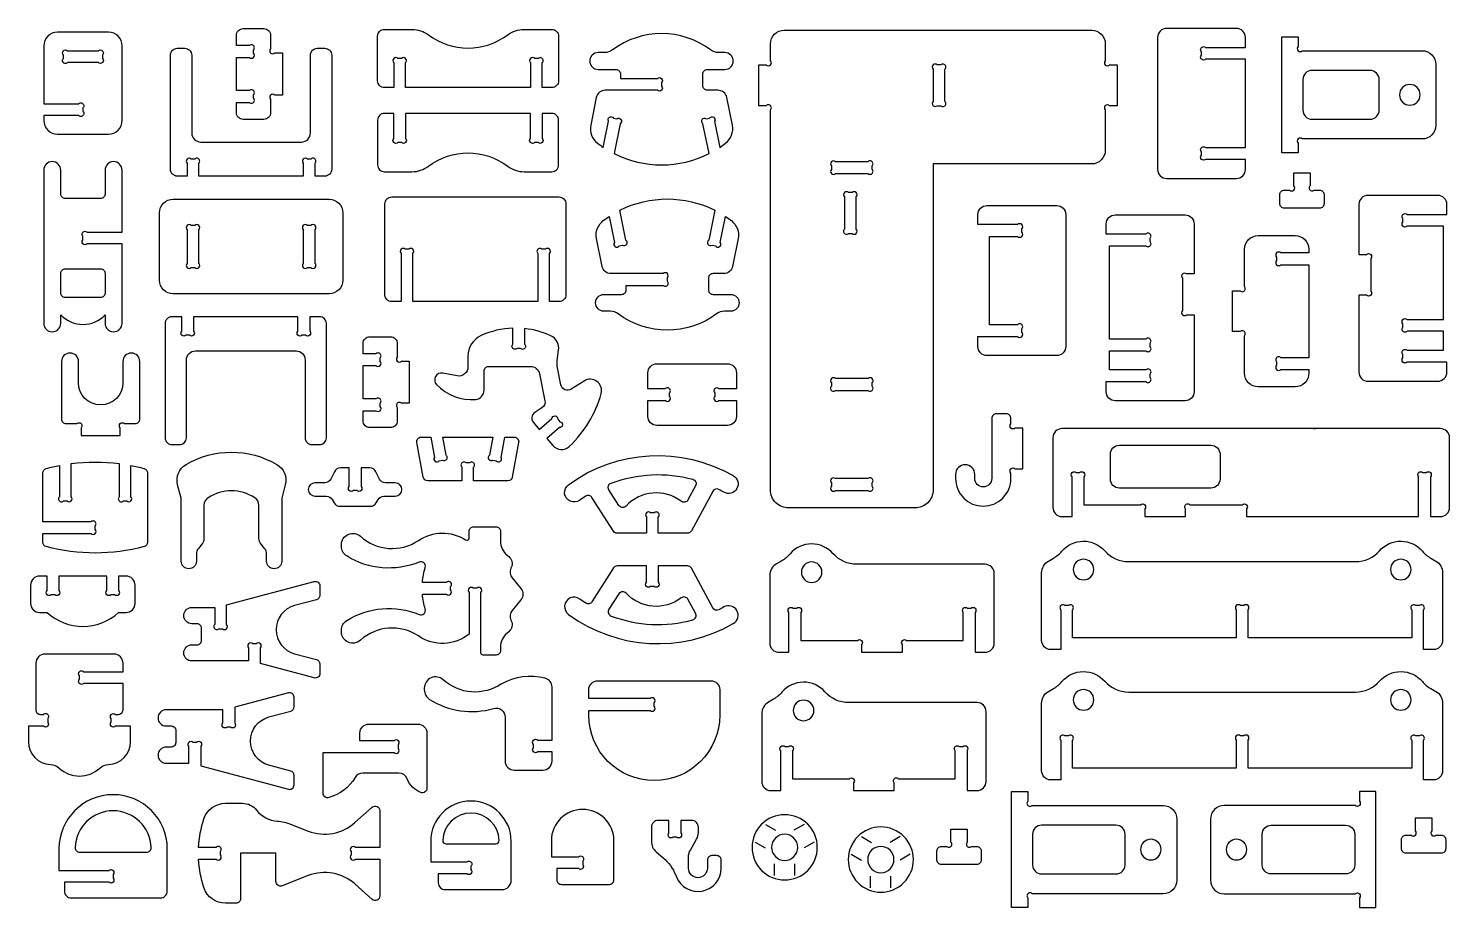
# Model space of a CAD drawing. Extents: x 99 to 824, y -348 to 559.
# Drawn here: x 100 to 822, y -348 to 99 of the extents above; entities that cross this region are included whole.
import ezdxf

# ---------------------------------------------------------------- set-up
doc = ezdxf.new("R2010")
doc.units = 0
doc.header["$MEASUREMENT"] = 0
doc.layers.add('KONTUR', color=20, linetype='CONTINUOUS')

msp = doc.modelspace()

# ---------------------------------------------------------------- linework, layer by layer
at = {"layer": 'KONTUR'}
for points in [[(114.79, 45.42), (140.76, 45.42, 0.414214), (147.68, 52.34), (147.68, 90.31, 0.414214), (140.76, 97.23), (114.79, 97.23, 0.414214), (107.87, 90.31), (107.87, 60.87), (125.65, 60.87, -1), (127.78, 58.75), (127.78, 57, -1), (125.65, 54.87), (107.87, 54.87), (107.87, 52.34, 0.414214)], [(205.82, 61.54), (212.38, 61.54, 1), (214.5, 63.66), (214.5, 65.41, 1), (212.38, 67.54), (205.82, 67.54), (205.82, 84.46), (212.38, 84.46, 1), (214.5, 86.58), (214.5, 88.33, 1), (212.38, 90.46), (205.82, 90.46), (205.82, 95.64, -0.414214), (209.29, 99.11), (219.71, 99.11, -0.414214), (223.18, 95.64), (223.18, 88.81, 1), (225.3, 86.69), (229.18, 86.69), (229.18, 65.31), (225.3, 65.31, 1), (223.18, 63.19), (223.18, 56.35, -0.414214), (219.71, 52.89), (209.29, 52.89, -0.414214), (205.82, 56.35)], [(281, 98.71), (295.04, 98.71, -0.16263), (303.36, 95.93, 0.334097), (343.71, 95.93, -0.16263), (352.03, 98.71), (366.07, 98.71, -0.414214), (369.53, 95.25), (369.53, 72.54, -0.414214), (366.07, 69.08), (361.28, 69.08), (361.28, 81.77, 1), (359.15, 83.89), (357.4, 83.89, 1), (355.28, 81.77), (355.28, 69.08), (291.79, 69.08), (291.79, 81.77, 1), (289.67, 83.89), (287.92, 83.89, 1), (285.79, 81.77), (285.79, 69.08), (281, 69.08, -0.414214), (277.54, 72.54), (277.54, 95.25, -0.414214)], [(446.02, 35.53), (442.95, 50.75, -1), (444.61, 53.26), (446.32, 53.6, -1), (448.83, 51.94), (451.5, 38.71, 0.016944), (454.46, 40.82, 0.286808), (457.9, 49.98), (455.05, 64.06, 0.357001), (450.53, 67.76), (445.11, 67.76, -0.414214), (442.8, 70.07), (442.8, 76, -0.414214), (445.11, 78.31), (454.07, 78.31, 1), (454.07, 86.91), (450.95, 86.91, -0.161246), (446.82, 88.28, 0.331101), (396.96, 88.28, -0.161246), (392.83, 86.91), (389.71, 86.91, 1), (389.71, 78.31), (398.68, 78.31, -0.414214), (400.98, 76), (400.98, 73.76), (419.77, 73.76, -1), (421.89, 71.64), (421.89, 69.89, -1), (419.77, 67.76), (393.26, 67.76, 0.357001), (388.73, 64.06), (385.89, 49.98, 0.286808), (389.33, 40.82, 0.016944), (392.29, 38.71), (394.96, 51.94, -1), (397.46, 53.6), (399.18, 53.26, -1), (400.84, 50.75), (397.77, 35.53, 0.237707)], [(559.91, -135.45, -0.414214), (550.68, -144.68), (486.49, -144.68, -0.414214), (477.26, -135.45), (477.26, 57.78, 1), (475.13, 59.9), (471.26, 59.9), (471.26, 80.64), (475.13, 80.64, 1), (477.26, 82.76), (477.26, 91.37, -0.414214), (484.18, 98.29), (640.51, 98.29, -0.414214), (647.43, 91.37), (647.43, 82.76, 1), (649.55, 80.64), (653.43, 80.64), (653.43, 59.9), (649.55, 59.9, 1), (647.43, 57.78), (647.43, 37.17, -0.414214), (640.51, 30.25), (559.91, 30.25)], [(718.68, 32.61), (698.45, 32.61, -1), (696.32, 34.73), (696.32, 36.48, -1), (698.45, 38.61), (712.68, 38.61), (718.68, 38.61), (718.68, 83.47), (712.68, 83.47), (698.45, 83.47, -1), (696.32, 85.6), (696.32, 87.35, -1), (698.45, 89.47), (718.68, 89.47), (718.68, 94.57, 0.414214), (714.06, 99.19), (678.59, 99.19, 0.414214), (673.97, 94.57), (673.97, 27.51, 0.414214), (678.59, 22.89), (714.06, 22.89, 0.414214), (718.68, 27.51)], [(808.55, 42.97), (747.57, 42.97, 1), (745.44, 40.85), (745.44, 35.93), (737.19, 35.93), (737.19, 94.89), (745.44, 94.89), (745.44, 89.97, 1), (747.57, 87.84), (808.55, 87.84, -0.414214), (815.48, 80.92), (815.48, 49.9, -0.414214)], [(119.95, 87.78), (135.61, 87.78, -1), (137.73, 85.66), (137.73, 83.91, -1), (135.61, 81.78), (119.95, 81.78, -1), (117.82, 83.91), (117.82, 85.66, -1)], [(175.74, 24.07, -0.414214), (172.28, 27.53), (172.28, 85.6, -0.414214), (175.74, 89.06), (179.59, 89.06, -0.414214), (183.05, 85.6), (183.05, 46.04, 0.414214), (187.67, 41.42), (238.83, 41.42, 0.414214), (243.44, 46.04), (243.44, 85.6, -0.414214), (246.91, 89.06), (250.76, 89.06, -0.414214), (254.22, 85.6), (254.22, 27.53, -0.414214), (250.76, 24.07), (245.77, 24.07), (245.77, 30.62, 1), (243.65, 32.75), (241.9, 32.75, 1), (239.77, 30.62), (239.77, 24.07), (186.72, 24.07), (186.72, 30.62, 1), (184.6, 32.75), (182.85, 32.75, 1), (180.72, 30.62), (180.72, 24.07)], [(559.91, 78.51), (559.91, 62.03, 1), (562.03, 59.9), (563.78, 59.9, 1), (565.91, 62.03), (565.91, 78.51, 1), (563.78, 80.64), (562.03, 80.64, 1)], [(786.65, 57.64), (786.65, 73.18, 0.414214), (782.04, 77.8), (752.46, 77.8, 0.414214), (747.84, 73.18), (747.84, 57.64, 0.414214), (752.46, 53.02), (782.04, 53.02, 0.414214)], [(802.24, 70.65, 0.414214), (797, 65.41, 0.414214), (802.24, 60.17, 0.414214), (807.47, 65.41, 0.414214)], [(281, 26.32), (295.04, 26.32, 0.16263), (303.36, 29.1, -0.334097), (343.71, 29.1, 0.16263), (352.03, 26.32), (366.07, 26.32, 0.414214), (369.53, 29.78), (369.53, 52.49, 0.414214), (366.07, 55.95), (361.28, 55.95), (361.28, 43.26, -1), (359.15, 41.14), (357.4, 41.14, -1), (355.28, 43.26), (355.28, 55.95), (291.79, 55.95), (291.79, 43.26, -1), (289.67, 41.14), (287.92, 41.14, -1), (285.79, 43.26), (285.79, 55.95), (281, 55.95, 0.414214), (277.54, 52.49), (277.54, 29.78, 0.414214)], [(139.04, 27.12), (139.04, 14.93, -0.414214), (136.73, 12.62), (118.82, 12.62, -0.414214), (116.51, 14.93), (116.51, 27.12, 1), (107.87, 27.12), (107.87, -50.77, 1), (116.51, -50.77), (116.51, -46.45, 0.435619), (139.04, -46.45), (139.04, -50.77, 1), (147.68, -50.77), (147.68, -10.42), (129.9, -10.42, -1), (127.78, -8.3), (127.78, -6.55, -1), (129.9, -4.42), (147.68, -4.42), (147.68, 27.12, 1)], [(510.34, 25.38), (526.83, 25.38, 1), (528.95, 27.51), (528.95, 29.26, 1), (526.83, 31.38), (510.34, 31.38, 1), (508.21, 29.26), (508.21, 27.51, 1)], [(738.42, 17), (741.12, 17, 1), (743.25, 19.13), (743.25, 25.79), (751.5, 25.79), (751.5, 19.13, 1), (753.62, 17), (756.33, 17, -0.414214), (758.63, 14.7), (758.63, 10.12, -0.414214), (756.33, 7.81), (738.42, 7.81, -0.414214), (736.11, 10.12), (736.11, 14.7, -0.414214)], [(514.84, 13.55), (514.84, -2.93, 1), (516.97, -5.06), (518.72, -5.06, 1), (520.84, -2.93), (520.84, 13.55, 1), (518.72, 15.68), (516.97, 15.68, 1)], [(166.68, 5.39, -0.414214), (173.6, 12.32), (252.9, 12.32, -0.414214), (259.82, 5.39), (259.82, -28.82, -0.414214), (252.9, -35.74), (173.6, -35.74, -0.414214), (166.68, -28.82)], [(295.51, -39.71), (295.51, -15.24, 1), (293.38, -13.12), (291.63, -13.12, 1), (289.51, -15.24), (289.51, -39.71), (284.71, -39.71, -0.414214), (281.25, -36.24), (281.25, 10.01, -0.414214), (284.71, 13.47), (369.79, 13.47, -0.414214), (373.25, 10.01), (373.25, -36.24, -0.414214), (369.79, -39.71), (364.99, -39.71), (364.99, -15.24, 1), (362.87, -13.12), (361.12, -13.12, 1), (358.99, -15.24), (358.99, -39.71)], [(448.95, 6.73), (445.88, -8.49, 1), (447.54, -10.99), (449.26, -11.34, 1), (451.76, -9.67), (454.43, 3.55, -0.016944), (457.39, 1.44, -0.286808), (460.83, -7.71), (457.99, -21.8, -0.357001), (453.47, -25.5), (448.05, -25.5, 0.414214), (445.74, -27.81), (445.74, -33.74, 0.414214), (448.05, -36.05), (457.01, -36.05, -1), (457.01, -44.65), (453.89, -44.65, 0.161246), (449.76, -46.02, -0.331101), (399.9, -46.02, 0.161246), (395.77, -44.65), (392.65, -44.65, -1), (392.65, -36.05), (401.61, -36.05, 0.414214), (403.92, -33.74), (403.92, -31.5), (422.71, -31.5, 1), (424.83, -29.37), (424.83, -27.62, 1), (422.71, -25.5), (396.19, -25.5, -0.357001), (391.67, -21.8), (388.83, -7.71, -0.286808), (392.27, 1.44, -0.016944), (395.23, 3.55), (397.9, -9.67, 1), (400.4, -11.34), (402.12, -10.99, 1), (403.78, -8.49), (400.71, 6.73, -0.237707)], [(582.66, -57.46), (602.88, -57.46, 1), (605.01, -55.33), (605.01, -53.58, 1), (602.88, -51.46), (594.66, -51.46), (588.66, -51.46), (588.66, -6.59), (594.66, -6.59), (602.88, -6.59, 1), (605.01, -4.47), (605.01, -2.72, 1), (602.88, -0.59), (582.66, -0.59), (582.66, 4.51, -0.414214), (587.27, 9.12), (622.75, 9.12, -0.414214), (627.36, 4.51), (627.36, -62.56, -0.414214), (622.75, -67.17), (587.27, -67.17, -0.414214), (582.66, -62.56)], [(819.36, -54.83), (800.83, -54.83, -1), (798.71, -52.71), (798.71, -50.96, -1), (800.83, -48.83), (819.36, -48.83), (819.36, -1.42), (809.06, -1.42), (800.83, -1.42, -1), (798.71, 0.71), (798.71, 2.46, -1), (800.83, 4.58), (821.06, 4.58), (821.06, 9.68, 0.414214), (816.45, 14.3), (780.97, 14.3, 0.414214), (776.35, 9.68), (776.35, -15.74), (780.23, -15.74, -1), (782.35, -17.87), (782.35, -34.36, -1), (780.23, -36.48), (776.35, -36.48), (776.35, -75.58, 0.414214), (780.97, -80.2), (816.45, -80.2, 0.414214), (821.06, -75.58), (821.06, -70.48), (800.83, -70.48, -1), (798.71, -68.36), (798.71, -66.61, -1), (800.83, -64.48), (809.06, -64.48), (819.36, -64.48)], [(649.6, -64.78), (668.12, -64.78, 1), (670.24, -62.66), (670.24, -60.9, 1), (668.12, -58.78), (649.6, -58.78), (649.6, -11.37), (659.89, -11.37), (668.12, -11.37, 1), (670.24, -9.24), (670.24, -7.49, 1), (668.12, -5.37), (647.89, -5.37), (647.89, -0.27, -0.414214), (652.51, 4.35), (687.98, 4.35, -0.414214), (692.6, -0.27), (692.6, -25.69), (688.72, -25.69, 1), (686.6, -27.82), (686.6, -44.31, 1), (688.72, -46.43), (692.6, -46.43), (692.6, -85.53, -0.414214), (687.98, -90.15), (652.51, -90.15, -0.414214), (647.89, -85.53), (647.89, -80.43), (668.12, -80.43, 1), (670.24, -78.31), (670.24, -76.56, 1), (668.12, -74.43), (659.89, -74.43), (649.6, -74.43)], [(180.72, -3.15), (180.72, -20.28, 1), (182.85, -22.4), (184.6, -22.4, 1), (186.72, -20.28), (186.72, -3.15, 1), (184.6, -1.02), (182.85, -1.02, 1)], [(239.77, -3.15), (239.77, -20.28, 1), (241.9, -22.4), (243.65, -22.4, 1), (245.77, -20.28), (245.77, -3.15, 1), (243.65, -1.02), (241.9, -1.02, 1)], [(712.17, -34.25), (716.04, -34.25, 1), (718.17, -32.12), (718.17, -13.12, -0.414214), (725.09, -6.19), (743.95, -6.19, -0.414214), (750.88, -13.12), (750.88, -14.99), (736.65, -14.99, 1), (734.52, -17.11), (734.52, -18.86, 1), (736.65, -20.99), (750.88, -20.99), (750.88, -68.24), (736.65, -68.24, 1), (734.52, -70.36), (734.52, -72.11, 1), (736.65, -74.24), (750.88, -74.24), (750.88, -76.11, -0.414214), (743.95, -83.03), (725.09, -83.03, -0.414214), (718.17, -76.11), (718.17, -57.11, 1), (716.04, -54.98), (712.17, -54.98)], [(118.82, -37.69, -0.414214), (116.51, -35.38), (116.51, -25.32, -0.414214), (118.82, -23.01), (136.73, -23.01, -0.414214), (139.04, -25.32), (139.04, -35.38, -0.414214), (136.73, -37.69)], [(173.03, -47.46, 0.414214), (169.57, -50.93), (169.57, -108.99, 0.414214), (173.03, -112.45), (176.88, -112.45, 0.414214), (180.34, -108.99), (180.34, -69.43, -0.414214), (184.96, -64.82), (236.12, -64.82, -0.414214), (240.73, -69.43), (240.73, -108.99, 0.414214), (244.19, -112.45), (248.04, -112.45, 0.414214), (251.51, -108.99), (251.51, -50.93, 0.414214), (248.04, -47.46), (243.06, -47.46), (243.06, -54.7, -1), (240.94, -56.83), (239.19, -56.83, -1), (237.06, -54.7), (237.06, -47.46), (184.01, -47.46), (184.01, -54.7, -1), (181.89, -56.83), (180.14, -56.83, -1), (178.01, -54.7), (178.01, -47.46)], [(270.17, -95.19), (276.72, -95.19, 1), (278.85, -93.06), (278.85, -91.31, 1), (276.72, -89.19), (270.17, -89.19), (270.17, -72.27), (276.72, -72.27, 1), (278.85, -70.14), (278.85, -68.39, 1), (276.72, -66.27), (270.17, -66.27), (270.17, -61.08, -0.414214), (273.63, -57.62), (284.06, -57.62, -0.414214), (287.52, -61.08), (287.52, -67.91, 1), (289.65, -70.04), (293.52, -70.04), (293.52, -91.41), (289.65, -91.41, 1), (287.52, -93.54), (287.52, -100.37, -0.414214), (284.06, -103.83), (273.63, -103.83, -0.414214), (270.17, -100.37)], [(369.56, -64.35, 0.327736), (365.62, -57.16, 0.082502), (352.3, -53.44), (352.3, -61.43, -1), (350.17, -63.56), (348.42, -63.56, -1), (346.3, -61.43), (346.3, -53.22, 0.098873), (330.21, -57.02, 0.293434), (323.47, -67.51), (323.47, -72.96, -0.470319), (317.99, -77.5), (310.65, -76.1, 0.725517), (307.48, -81.87, 0.232505), (327.46, -89.43, 0.386628), (331.64, -84.84), (331.64, -75.01, -0.414214), (333.95, -72.7), (355.31, -72.7, -0.356602), (359.83, -76.4), (362.63, -90.16, -0.310333), (361.1, -93.77), (357.5, -96.07, 0.45464), (356.72, -101.22), (359.68, -104.71), (366.11, -99.25, -1), (369.11, -99.49), (370.24, -100.83, -1), (370, -103.82), (363.56, -109.28), (366.63, -112.89, 0.429009), (374.97, -113.36, 0.137809), (391.17, -86.51, 0.686905), (382.51, -80.12), (375.99, -84.28, -0.526329), (370.73, -82.05), (368.98, -73.45, -0.083534), (368.85, -69.62)], [(125.53, -80.99), (125.53, -70.24, 1), (116.89, -70.24), (116.89, -99.47, 0.414214), (119.2, -101.78), (124.72, -101.78, -1), (126.84, -103.91), (126.84, -107.78), (146.75, -107.78), (146.75, -103.91, -1), (148.88, -101.78), (154.4, -101.78, 0.414214), (156.7, -99.47), (156.7, -70.24, 1), (148.06, -70.24), (148.06, -80.99, -1)], [(455.33, -102.71), (419.56, -102.71, -0.414214), (414.94, -98.1), (414.94, -90.01), (423.83, -90.01, 1), (425.95, -87.89), (425.95, -86.14, 1), (423.83, -84.01), (414.94, -84.01), (414.94, -75.93, -0.414214), (419.56, -71.31), (455.33, -71.31, -0.414214), (459.95, -75.93), (459.95, -84.01), (451.06, -84.01, 1), (448.93, -86.14), (448.93, -87.89, 1), (451.06, -90.01), (459.95, -90.01), (459.95, -98.1, -0.414214)], [(510.34, -84.9), (526.83, -84.9, 1), (528.95, -82.77), (528.95, -81.02, 1), (526.83, -78.9), (510.34, -78.9, 1), (508.21, -81.02), (508.21, -82.77, 1)], [(581.09, -127.55, 1), (571.33, -127.55), (571.33, -129.65, 0.414214), (585.4, -143.72, 0.414214), (599.47, -129.65), (599.47, -126.89, -1), (601.6, -124.76), (605.47, -124.76), (605.47, -104.02), (601.6, -104.02, -1), (599.47, -101.9), (599.47, -99.13, 0.414214), (597.16, -96.82), (592.02, -96.82, 0.414214), (589.72, -99.13), (589.72, -129.65, -1), (581.09, -129.65)], [(636.54, -143.03), (665.38, -143.03, -1), (667.5, -145.16), (667.5, -149.03), (688.24, -149.03), (688.24, -145.16, -1), (690.36, -143.03), (717.07, -143.03, -1), (719.19, -145.16), (719.19, -149.03), (777.43, -149.03), (806.71, -149.03), (806.71, -128.8, -1), (808.84, -126.68), (810.59, -126.68, -1), (812.71, -128.8), (812.71, -149.03), (817.81, -149.03, 0.414214), (822.43, -144.42), (822.43, -108.94, 0.414214), (817.81, -104.33), (625.44, -104.33, 0.414214), (620.83, -108.94), (620.83, -144.42, 0.414214), (625.44, -149.03), (630.54, -149.03), (630.54, -128.8, -1), (632.67, -126.68), (634.42, -126.68, -1), (636.54, -128.8)], [(345.99, -128.97, -0.361445), (343.72, -130.86), (326.37, -130.86), (326.37, -123.84, 1), (324.25, -121.71), (322.5, -121.71, 1), (320.37, -123.84), (320.37, -130.86), (303.03, -130.86, -0.361445), (300.76, -128.97), (297.5, -111.38, -0.469028), (299.77, -108.65), (304.54, -108.65), (306.44, -118.94, 1), (308.92, -120.64), (310.64, -120.32, 1), (312.34, -117.84), (310.64, -108.65), (336.11, -108.65), (334.4, -117.84, 1), (336.11, -120.32), (337.83, -120.64, 1), (340.3, -118.94), (342.21, -108.65), (346.98, -108.65, -0.469028), (349.25, -111.38)], [(701.12, -134.59), (654.61, -134.59, -0.414214), (650, -129.97), (650, -117.38, -0.414214), (654.61, -112.77), (701.12, -112.77, -0.414214), (705.74, -117.38), (705.74, -129.97, -0.414214)], [(107.43, -129), (107.43, -126.79, -0.339868), (109.14, -124.56, -0.017741), (115.82, -123.03), (115.82, -138.96, 1), (117.95, -141.09), (119.7, -141.09, 1), (121.82, -138.96), (121.82, -122.07, -0.063321), (146.2, -122.07), (146.2, -138.96, 1), (148.33, -141.09), (150.08, -141.09, 1), (152.2, -138.96), (152.2, -123.03, -0.017741), (158.88, -124.56, -0.339868), (160.6, -126.79), (160.6, -162.11, -0.339868), (158.88, -164.34, -0.130898), (109.14, -164.34, -0.339868), (107.43, -162.11), (107.43, -157.68), (131.89, -157.68, 1), (134.01, -155.56), (134.01, -153.81, 1), (131.89, -151.68), (107.43, -151.68)], [(180.23, -122.48, -0.267035), (226.31, -122.48, -0.33993), (230.62, -132.87), (228.81, -139.66), (228.81, -171.71, -1), (221.11, -171.71), (221.11, -168.13, 0.173888), (220.06, -165.2), (218.29, -163.04, -0.173888), (217.23, -160.11), (217.23, -143.32, 0.254451), (215.13, -139.44, 0.295226), (191.42, -139.44, 0.254451), (189.31, -143.32), (189.31, -160.11, -0.173888), (188.26, -163.04), (186.48, -165.2, 0.173888), (185.43, -168.13), (185.43, -171.71, -1), (177.74, -171.71), (177.74, -139.66), (175.92, -132.87, -0.33993)], [(374.59, -132.85, -0.296281), (458.36, -128.21, -1), (453.53, -136.65, 0.010719), (450.99, -135.26, 0.409028), (447.9, -136.22), (437.03, -156.33, -0.275451), (435, -157.54), (420.21, -157.54), (420.21, -149.24, 1), (418.08, -147.12), (416.33, -147.12, 1), (414.21, -149.24), (414.21, -157.54), (399.41, -157.54, -0.256138), (397.46, -156.47), (386.53, -139.32, 0.41701), (383.32, -138.63, 0.01351), (380.33, -140.7, -1)], [(254.47, -140.4), (255.44, -142.07, 0.267949), (258.44, -143.8), (273.81, -143.8, 0.267949), (276.81, -142.07), (277.78, -140.4, -0.267949), (280.78, -138.66), (286.55, -138.66, 1), (286.55, -131.9), (281.59, -131.9, -0.288239), (278.47, -129.94), (276.68, -126.23, 0.288239), (273.56, -124.27), (269.13, -124.27), (269.13, -133.71, -1), (267, -135.84), (265.25, -135.84, -1), (263.13, -133.71), (263.13, -124.27), (258.69, -124.27, 0.288239), (255.57, -126.23), (253.78, -129.94, -0.288239), (250.66, -131.9), (245.7, -131.9, 1), (245.7, -138.66), (251.47, -138.66, -0.267949)], [(437.74, -130.09, -0.483161), (439.17, -133.42), (435.31, -140.55, -0.46149), (431.87, -141.29, 0.387543), (403.84, -143.68, -0.491578), (400.2, -143.35), (395.16, -135.46, -0.476222), (396.29, -132.06, -0.158028)], [(510.34, -135.76), (526.83, -135.76, 1), (528.95, -133.64), (528.95, -131.89, 1), (526.83, -129.76), (510.34, -129.76, 1), (508.21, -131.89), (508.21, -133.64, 1)], [(340.02, -215.43), (340.02, -217.16, -0.414214), (337.71, -219.47), (331.23, -219.47, -0.414214), (330.08, -218.31), (330.08, -187.62, 1), (327.95, -185.49), (326.2, -185.49, 1), (324.08, -187.62), (324.08, -208.76, -0.33145), (298.27, -209.76, 0.343881), (268.81, -211.92, -0.650317), (259.17, -207.64), (259.17, -206.8, -0.258498), (261.88, -201.91, -0.242557), (298.68, -198.85, 0.631373), (301.77, -196.06, -0.05204), (300.36, -188.49), (312.56, -188.49, 1), (314.68, -186.37), (314.68, -184.62, 1), (312.56, -182.49), (300.36, -182.49, -0.05204), (301.77, -174.93, 0.631373), (298.68, -172.14, -0.242557), (261.88, -169.08, -0.258498), (259.17, -164.18), (259.17, -163.35, -0.650317), (268.81, -159.07, 0.343881), (298.27, -161.23, -0.303388), (322.29, -160.93, 0.595263), (324.08, -159.97), (324.08, -156.57, -0.414214), (326.39, -154.27), (337.71, -154.27, -0.414214), (340.02, -156.57), (340.02, -161.56, 0.222745), (343.35, -168.65), (344.27, -169.41, -0.341843), (345.49, -174.93), (345.3, -175.32, 0.29127), (345.93, -180.24), (350.33, -185.54, -0.360967), (350.33, -191.44), (345.93, -196.75, 0.29127), (345.3, -201.67), (345.49, -202.05, -0.341843), (344.27, -207.57), (343.35, -208.33, 0.222745)], [(488.75, -195.68), (490.5, -195.68, -1), (492.62, -197.8), (492.62, -212.03), (521.45, -212.03, -1), (523.58, -214.16), (523.58, -218.03), (544.31, -218.03), (544.31, -214.16, -1), (546.44, -212.03), (575.27, -212.03), (575.27, -197.8, -1), (577.39, -195.68), (579.14, -195.68, -1), (581.27, -197.8), (581.27, -218.03), (586.37, -218.03, 0.414214), (590.98, -213.42), (590.98, -177.94, 0.414214), (586.37, -173.32), (521.15, -173.32, -0.215842), (509.01, -167.83, 0.457549), (487.21, -168, -0.085844), (482.98, -171.53), (480.37, -173.04, 0.267949), (476.91, -179.03), (476.91, -213.42, 0.414214), (481.52, -218.03), (486.62, -218.03), (486.62, -197.8, -1)], [(619.7, -216.66, -0.414214), (615.09, -212.05), (615.09, -177.66, -0.267949), (618.55, -171.67), (621.16, -170.16, 0.085844), (625.39, -166.63, -0.457549), (647.19, -166.46, 0.215842), (659.33, -171.96), (774.66, -171.96, 0.215842), (786.8, -166.46, -0.457549), (808.61, -166.63, 0.085844), (812.84, -170.16), (815.45, -171.67, -0.267949), (818.91, -177.66), (818.91, -212.05, -0.414214), (814.29, -216.66), (809.19, -216.66), (809.19, -196.43, 1), (807.07, -194.31), (805.32, -194.31, 1), (803.19, -196.43), (803.19, -210.66), (720, -210.66), (720, -196.43, 1), (717.87, -194.31), (716.12, -194.31, 1), (714, -196.43), (714, -210.66), (630.8, -210.66), (630.8, -196.43, 1), (628.68, -194.31), (626.93, -194.31, 1), (624.8, -196.43), (624.8, -216.66)], [(498.19, -172.1, 0.414214), (492.95, -177.33, 0.414214), (498.19, -182.57, 0.414214), (503.42, -177.33, 0.414214)], [(636.37, -170.73, 0.414214), (631.13, -175.96, 0.414214), (636.37, -181.2, 0.414214), (641.6, -175.96, 0.414214)], [(797.63, -170.73, 0.414214), (792.39, -175.96, 0.414214), (797.63, -181.2, 0.414214), (802.87, -175.96, 0.414214)], [(105.78, -197.82), (109.56, -197.82, 0.389467), (145.94, -197.82), (149.72, -197.82, 0.414214), (154.33, -193.21), (154.33, -183.93, 0.414214), (149.72, -179.32), (145.94, -179.32), (145.94, -186.68, -1), (143.81, -188.81), (142.06, -188.81, -1), (139.94, -186.68), (139.94, -179.32), (115.56, -179.32), (115.56, -186.68, -1), (113.43, -188.81), (111.68, -188.81, -1), (109.56, -186.68), (109.56, -179.32), (105.78, -179.32, 0.414214), (101.16, -183.93), (101.16, -193.21, 0.414214)], [(374.59, -198.81, 0.296281), (458.36, -203.45, 1), (453.53, -195.02, -0.010719), (450.99, -196.4, -0.409028), (447.9, -195.45), (437.03, -175.34, 0.275451), (435, -174.13), (420.21, -174.13), (420.21, -182.42, -1), (418.08, -184.54), (416.33, -184.54, -1), (414.21, -182.42), (414.21, -174.13), (399.41, -174.13, 0.256138), (397.46, -175.19), (386.53, -192.34, -0.41701), (383.32, -193.03, -0.01351), (380.33, -190.96, 1)], [(194.77, -195.27), (194.77, -203.93, 1), (196.89, -206.06), (198.64, -206.06, 1), (200.77, -203.93), (200.77, -193.99), (245.29, -182.06, -0.493145), (248.19, -184.29), (248.19, -189.1, -0.339454), (246.48, -191.33), (235.4, -194.3, 0.767327), (235.4, -218.82), (246.48, -221.79, -0.339454), (248.19, -224.02), (248.19, -228.84, -0.493145), (245.29, -231.06), (217.99, -223.75), (217.99, -215.82, 1), (215.87, -213.7), (214.12, -213.7, 1), (211.99, -215.82), (211.99, -222.47), (183.14, -222.47, -1), (183.14, -214.24), (185.74, -214.24, 0.414214), (188.05, -211.93), (188.05, -205.81, 0.414214), (185.74, -203.5), (183.14, -203.5, -1), (183.14, -195.27)], [(437.74, -201.57, 0.483161), (439.17, -198.24), (435.31, -191.11, 0.46149), (431.87, -190.38, -0.387543), (403.84, -187.98, 0.491578), (400.2, -188.31), (395.16, -196.2, 0.476222), (396.29, -199.6, 0.158028)], [(115.66, -276.95, 0.390295), (136.36, -276.95, -0.179271), (140.81, -275.12, 0.404093), (151.94, -263.59), (151.94, -255.64), (144.28, -255.64, -1), (142.15, -253.52), (142.15, -251.77, -1), (144.28, -249.64), (145.85, -249.64, 0.414214), (148.15, -247.34), (148.15, -233.91), (128.13, -233.91, -1), (126.01, -231.78), (126.01, -230.03, -1), (128.13, -227.91), (148.15, -227.91), (148.15, -223.58, 0.414214), (143.54, -218.96), (108.48, -218.96, 0.414214), (103.86, -223.58), (103.86, -247.34, 0.414214), (106.17, -249.64), (107.74, -249.64, -1), (109.86, -251.77), (109.86, -253.52, -1), (107.74, -255.64), (100.07, -255.64), (100.07, -263.59, 0.404093), (111.21, -275.12, -0.179271)], [(361.59, -277.96, 0.414214), (366.21, -273.35), (366.21, -268.74), (358.93, -268.74, -1), (356.81, -266.62), (356.81, -264.87, -1), (358.93, -262.74), (366.21, -262.74), (366.21, -235.69, 0.342082), (362.74, -231.22, 0.194861), (340.4, -234.2, -0.343881), (310.94, -232.04, 0.650317), (301.3, -236.31), (301.3, -237.15, 0.258498), (304.01, -242.05, 0.212615), (336.48, -246.62, -0.498511), (342.36, -251.06), (342.36, -273.35, 0.414214), (346.98, -277.96)], [(619.7, -282.95, -0.414214), (615.09, -278.34), (615.09, -243.95, -0.267949), (618.55, -237.96), (621.16, -236.45, 0.085844), (625.39, -232.92, -0.457549), (647.19, -232.75, 0.215842), (659.33, -238.25), (774.66, -238.25, 0.215842), (786.8, -232.75, -0.457549), (808.61, -232.92, 0.085844), (812.84, -236.45), (815.45, -237.96, -0.267949), (818.91, -243.95), (818.91, -278.34, -0.414214), (814.29, -282.95), (809.19, -282.95), (809.19, -262.72, 1), (807.07, -260.6), (805.32, -260.6, 1), (803.19, -262.72), (803.19, -276.95), (720, -276.95), (720, -262.72, 1), (717.87, -260.6), (716.12, -260.6, 1), (714, -262.72), (714, -276.95), (630.8, -276.95), (630.8, -262.72, 1), (628.68, -260.6), (626.93, -260.6, 1), (624.8, -262.72), (624.8, -282.95)], [(384.91, -247.62), (416.08, -247.62, 1), (418.2, -245.49), (418.2, -243.74, 1), (416.08, -241.62), (384.91, -241.62), (384.91, -237.11, -0.414214), (389.53, -232.5), (446.88, -232.5, -0.414214), (451.49, -237.11), (451.49, -250, -1), (384.91, -250)], [(488.5, -282.34), (517.33, -282.34, -1), (519.46, -284.47), (519.46, -288.34), (540.2, -288.34), (540.2, -284.47, -1), (542.32, -282.34), (571.15, -282.34), (571.15, -268.11, -1), (573.28, -265.99), (575.03, -265.99, -1), (577.15, -268.11), (577.15, -288.34), (582.25, -288.34, 0.414214), (586.87, -283.73), (586.87, -248.25, 0.414214), (582.25, -243.64), (517.04, -243.64, -0.215842), (504.9, -238.14, 0.457549), (483.09, -238.31, -0.085844), (478.86, -241.84), (476.25, -243.35, 0.267949), (472.79, -249.34), (472.79, -283.73, 0.414214), (477.4, -288.34), (482.5, -288.34), (482.5, -268.11, -1), (484.63, -265.99), (486.38, -265.99, -1), (488.5, -268.11)], [(636.37, -237.02, 0.414214), (631.13, -242.26, 0.414214), (636.37, -247.49, 0.414214), (641.6, -242.26, 0.414214)], [(797.63, -237.02, 0.414214), (792.39, -242.26, 0.414214), (797.63, -247.49, 0.414214), (802.87, -242.26, 0.414214)], [(181.68, -274.48), (181.68, -265.82, -1), (183.81, -263.7), (185.56, -263.7, -1), (187.68, -265.82), (187.68, -275.77), (232.2, -287.7, 0.493145), (235.11, -285.47), (235.11, -280.65, 0.339454), (233.4, -278.43), (222.31, -275.46, -0.767327), (222.31, -250.94), (233.4, -247.97, 0.339454), (235.11, -245.74), (235.11, -240.92, 0.493145), (232.2, -238.69), (204.91, -246.01), (204.91, -253.93, -1), (202.78, -256.06), (201.03, -256.06, -1), (198.91, -253.93), (198.91, -247.29), (170.06, -247.29, 1), (170.06, -255.52), (172.65, -255.52, -0.414214), (174.96, -257.83), (174.96, -263.95, -0.414214), (172.65, -266.25), (170.06, -266.25, 1), (170.06, -274.48)], [(494.07, -242.41, 0.414214), (488.83, -247.64, 0.414214), (494.07, -252.88, 0.414214), (499.31, -247.64, 0.414214)], [(302.63, -287.18, -0.523785), (299.51, -289.34, -0.215477), (292.58, -282.43, 0.311559), (288.26, -279.45), (270.07, -279.45, 0.26463), (266.1, -281.71, -0.192172), (252.79, -291.94, -0.49737), (249.85, -289.72), (249.85, -269.03), (285.98, -269.03, 1), (288.1, -266.91), (288.1, -265.16, 1), (285.98, -263.03), (268.55, -263.03), (268.55, -259.14, -0.414214), (273.16, -254.53), (298.02, -254.53, -0.414214), (302.63, -259.14)], [(676.89, -340.82), (610.2, -340.82, 1), (608.07, -342.94), (608.07, -347.87), (599.82, -347.87), (599.82, -288.9), (608.07, -288.9), (608.07, -293.83, 1), (610.2, -295.95), (676.89, -295.95, -0.414214), (683.81, -302.88), (683.81, -333.9, -0.414214)], [(707.81, -340.82), (774.5, -340.82, -1), (776.63, -342.94), (776.63, -347.87), (784.88, -347.87), (784.88, -288.9), (776.63, -288.9), (776.63, -293.83, -1), (774.5, -295.95), (707.81, -295.95, 0.414214), (700.89, -302.88), (700.89, -333.9, 0.414214)], [(118.38, -339.52, 0.414214), (121.84, -342.98), (167.2, -342.98, 0.414214), (170.67, -339.52), (170.67, -318, 1), (115.6, -318), (115.6, -328.96), (141.01, -328.96, -1), (143.13, -331.08), (143.13, -332.84, -1), (141.01, -334.96), (118.38, -334.96)], [(278.65, -317.26), (266.25, -317.26, 1), (264.12, -319.38), (264.12, -321.13, 1), (266.25, -323.26), (278.65, -323.26), (278.65, -341.97, -0.647905), (274.81, -343.69), (266.05, -335.87, 0.282198), (242.31, -331.59), (229.01, -336.76, -0.527677), (225.87, -334.61), (225.87, -320.26), (207.87, -320.26), (207.87, -343.38, -0.414214), (205.56, -345.68), (200.24, -345.68, -0.324633), (189.27, -337.72, -0.065576), (186.57, -323.26), (195.51, -323.26, 1), (197.64, -321.13), (197.64, -319.38, 1), (195.51, -317.26), (186.57, -317.26, -0.065576), (189.27, -302.79, -0.324633), (200.24, -294.83), (208.84, -294.83, -0.228179), (216.05, -298.3, 0.208491), (226.67, -303.91, -0.074187), (233.31, -305.42), (242.31, -308.93, 0.282198), (266.05, -304.64), (274.81, -296.82, -0.647905), (278.65, -298.55)], [(304.53, -324.67), (322.87, -324.67, -1), (324.99, -326.8), (324.99, -328.55, -1), (322.87, -330.67), (308.42, -330.67), (308.42, -335.24, 0.414214), (311.88, -338.7), (340.84, -338.7, 0.414214), (345.45, -334.08), (345.45, -314.16, 1), (304.53, -314.16)], [(123.8, -317.38, 0.4236), (126.11, -319.76), (160.16, -319.76, 0.4236), (162.46, -317.38, 0.968558)], [(310.63, -313.71, 0.4236), (312.34, -315.47), (337.64, -315.47, 0.4236), (339.36, -313.71, 0.968558)], [(365.87, -322.06), (379.67, -322.06, -1), (381.79, -324.19), (381.79, -325.94, -1), (379.67, -328.06), (368.69, -328.06), (368.69, -333.78, 0.414214), (371, -336.08), (395.4, -336.08, 0.414214), (397.71, -333.78), (397.71, -313.88, 1), (365.87, -313.88)], [(484.47, -300.64, 0.414214), (467.89, -317.23, 0.414214), (484.47, -333.82, 0.414214), (501.06, -317.23, 0.414214)], [(800.25, -310.98), (802.95, -310.98, 1), (805.07, -308.86), (805.07, -302.2), (813.33, -302.2), (813.33, -308.86, 1), (815.45, -310.98), (818.15, -310.98, -0.414214), (820.46, -313.29), (820.46, -317.87, -0.414214), (818.15, -320.17), (800.25, -320.17, -0.414214), (797.94, -317.87), (797.94, -313.29, -0.414214)], [(429.11, -331.43), (429.45, -332.27, 0.825341), (452.16, -327.89), (452.16, -323.75, 0.414214), (449.85, -321.44), (447.47, -321.44, 0.414214), (445.16, -323.75), (445.16, -327.89, -1), (435.6, -327.89), (435.6, -322.06, -0.131652), (436.53, -318.6), (439.71, -313.1, 0.131652), (440.64, -309.63), (440.64, -307.03, 0.414214), (437.17, -303.57), (431.67, -303.57), (431.67, -309.89, -1), (429.54, -312.01), (427.79, -312.01, -1), (425.67, -309.89), (425.67, -303.57), (420.16, -303.57, 0.414214), (416.7, -307.03), (416.7, -314.2, 0.220517), (419.15, -319.48), (422.6, -322.41, -0.122252)], [(484.47, -310.55, 0.414214), (477.8, -317.23, 0.414214), (484.47, -323.91, 0.414214), (491.15, -317.23, 0.414214)], [(533.34, -306.85, 0.414214), (516.75, -323.44, 0.414214), (533.34, -340.03, 0.414214), (549.93, -323.44, 0.414214)], [(564.17, -316.77), (566.87, -316.77, 1), (568.99, -314.64), (568.99, -307.98), (577.25, -307.98), (577.25, -314.64, 1), (579.37, -316.77), (582.07, -316.77, -0.414214), (584.38, -319.08), (584.38, -323.65, -0.414214), (582.07, -325.96), (564.17, -325.96, -0.414214), (561.86, -323.65), (561.86, -319.08, -0.414214)], [(657.49, -326.16), (657.49, -310.61, 0.414214), (652.87, -306), (615.09, -306, 0.414214), (610.47, -310.61), (610.47, -326.16, 0.414214), (615.09, -330.78), (652.87, -330.78, 0.414214)], [(727.21, -326.16), (727.21, -310.61, -0.414214), (731.83, -306), (769.61, -306, -0.414214), (774.23, -310.61), (774.23, -326.16, -0.414214), (769.61, -330.78), (731.83, -330.78, -0.414214)], [(533.34, -316.77, 0.414214), (526.66, -323.44, 0.414214), (533.34, -330.12, 0.414214), (540.01, -323.44, 0.414214)], [(670.57, -313.15, 0.414214), (665.33, -318.39, 0.414214), (670.57, -323.62, 0.414214), (675.81, -318.39, 0.414214)], [(714.13, -313.15, 0.414214), (708.89, -318.39, 0.414214), (714.13, -323.62, 0.414214), (719.37, -318.39, 0.414214)]]:
    msp.add_lwpolyline(points, format="xyb", close=True, dxfattribs=at)
for points in [[(753.32, -104.3, 0.014798), (754.27, -104.33)], [(217.23, -143.32, 0.254451), (215.13, -139.44)]]:
    msp.add_lwpolyline(points, format="xyb", dxfattribs=at)
for points in [[(474.65, -305.58), (479.77, -308.54)], [(494.3, -305.58), (489.18, -308.54)], [(469.48, -314.55), (474.59, -317.5)], [(499.47, -314.55), (494.36, -317.5)], [(523.52, -311.8), (528.63, -314.75)], [(543.16, -311.8), (538.05, -314.75)], [(518.34, -320.76), (523.45, -323.71)], [(548.33, -320.76), (543.22, -323.71)], [(479.3, -331.56), (479.3, -325.65)], [(489.65, -331.56), (489.65, -325.65)], [(528.16, -337.77), (528.16, -331.87)], [(538.51, -337.77), (538.51, -331.87)]]:
    msp.add_lwpolyline(points, dxfattribs=at)

doc.saveas('drawing.dxf')
